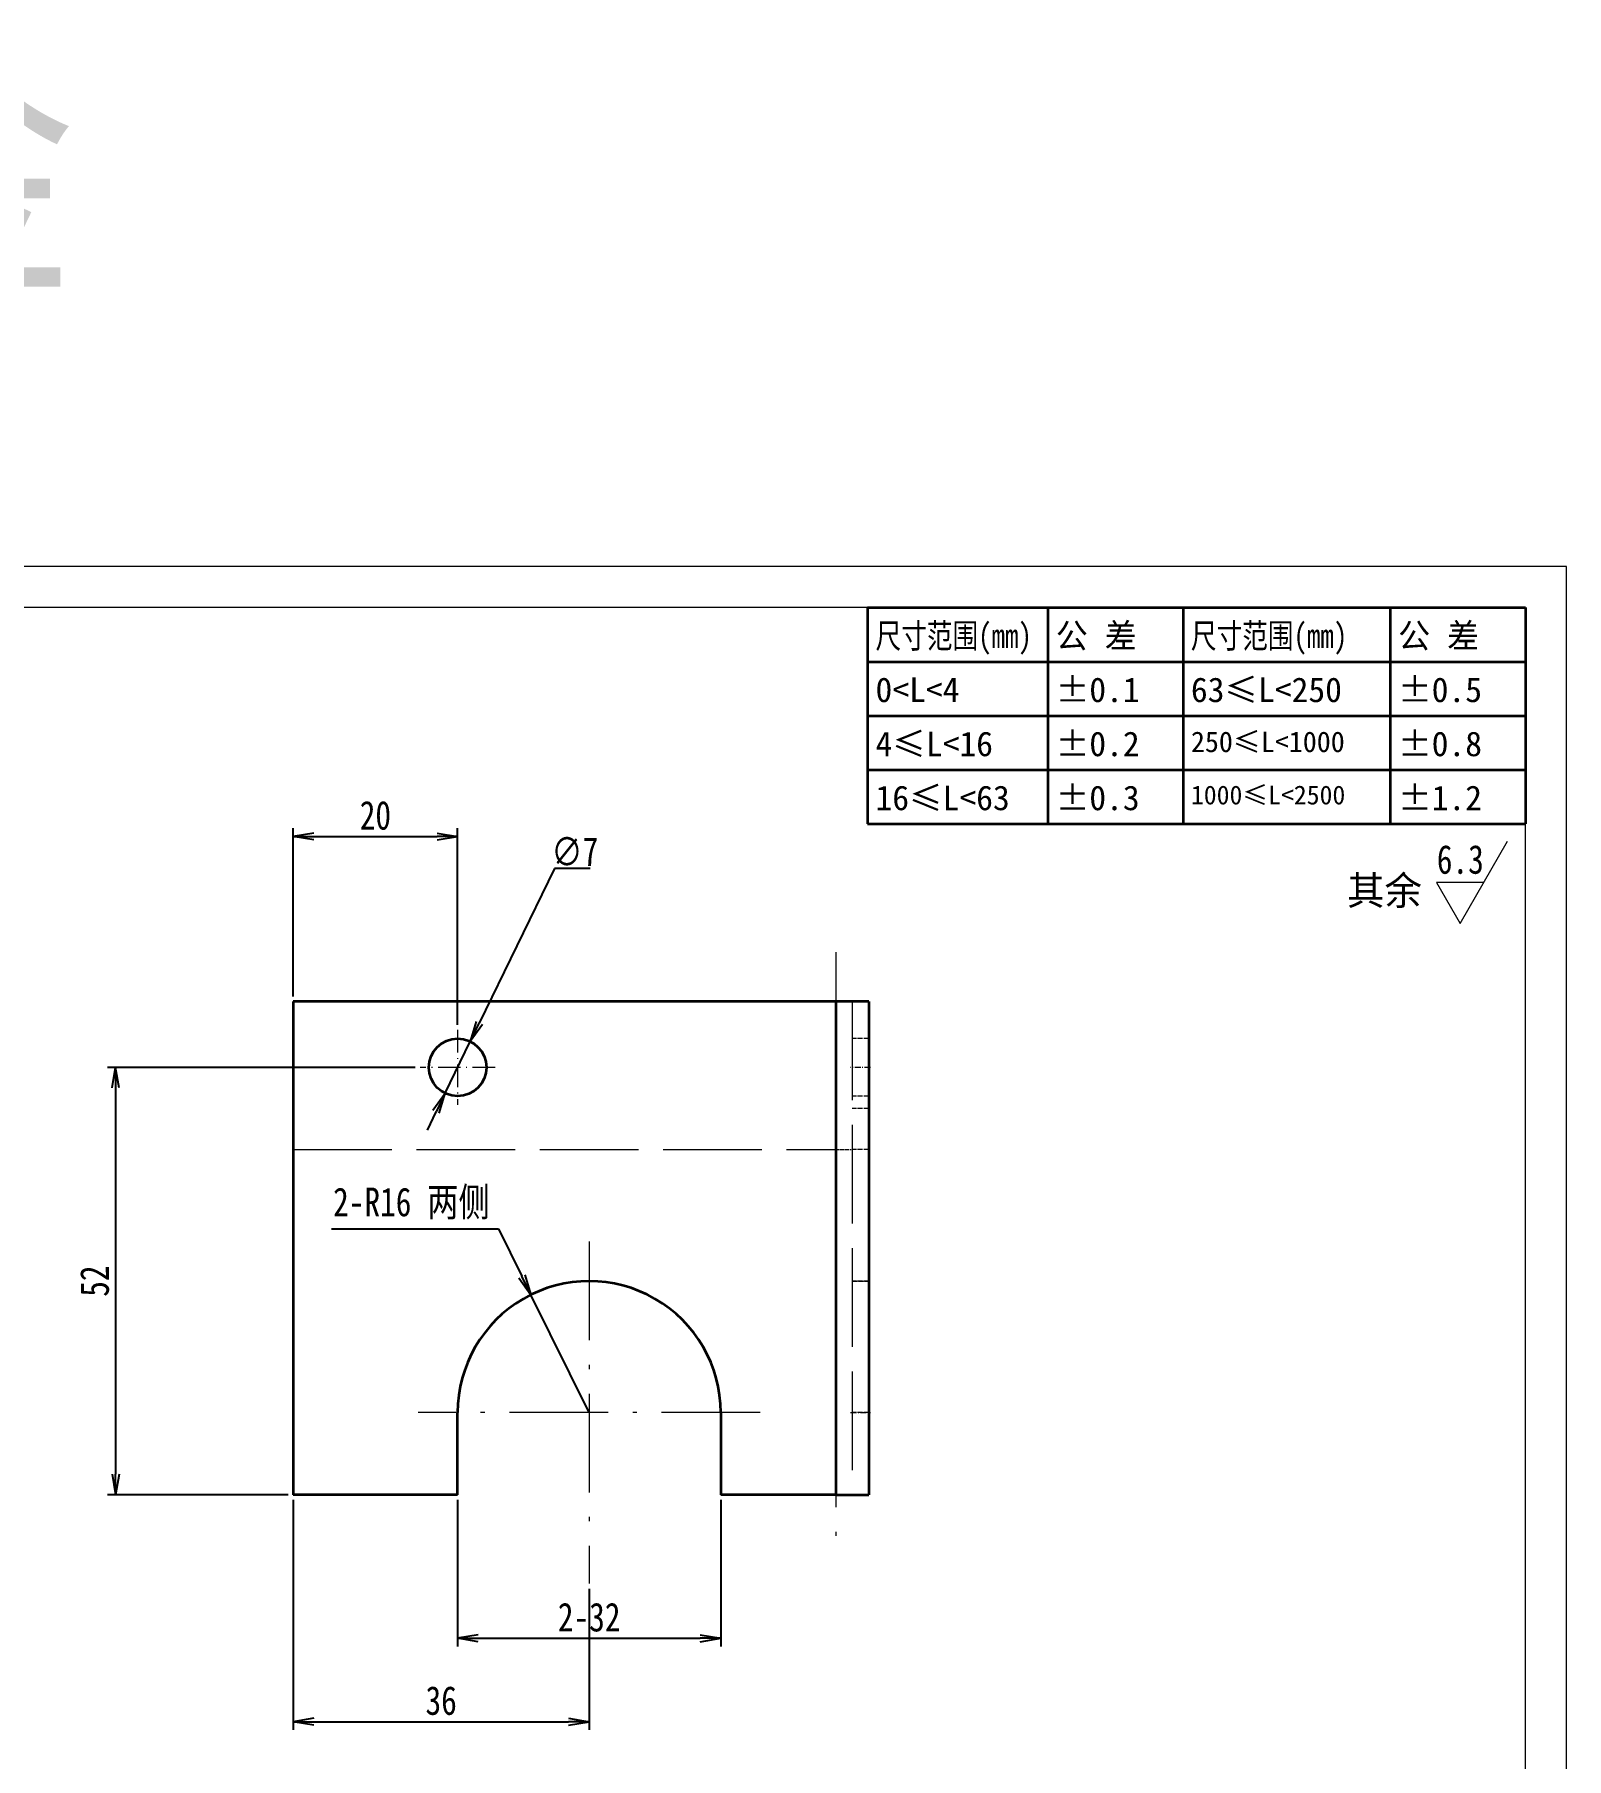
# Model space of a CAD drawing. Header units: millimetres. Extents: x -15766 to 80009, y -9701 to 15159.
# Drawn here: x -7808 to -7621.6, y 11286.1 to 11495.8 of the extents above; entities that cross this region are included whole.
import ezdxf
from ezdxf.enums import TextEntityAlignment as Align

# ---------------------------------------------------------------- set-up
doc = ezdxf.new("R2010")
doc.units = ezdxf.units.MM
for name, pattern in [('CENTER-HOKUTO_1', [16, 13, -1, 1, -1]), ('DASHDOT', [18.5, 12, -3, 0.5, -3]), ('DASHED', [15, 12, -3]), ('HIDDEN-HOKUTO_1', [2, 1, -1])]:
    doc.linetypes.add(name, pattern=pattern)
doc.layers.get('DEFPOINTS').update_dxf_attribs({"lineweight": 18})
for name, color, linetype, lineweight in [('AM_7', 2, 'CENTER-HOKUTO_1', 18), ('AM_HID', 1, 'HIDDEN-HOKUTO_1', 18), ('AM_VIS', 7, 'Continuous', 18), ('CDRAFT0', 7, 'Continuous', 18), ('DIM', 253, 'Continuous', 20), ('title_frame', 7, 'Continuous', 18), ('word_dim', 9, 'Continuous', 18), ('尺寸线层', 3, 'Continuous', 18), ('粗实线层', 7, 'Continuous', 35), ('粗实线层_1', 7, 'Continuous', 15)]:
    doc.layers.add(name, color=color, linetype=linetype, lineweight=lineweight)
doc.styles.add('DIM', font='', dxfattribs={"width": 0.8})
doc.styles.get('DIM').set_extended_font_data('NSimSun')
doc.dimstyles.new('1-1$0', dxfattribs={"dimtxt": 3.5, "dimasz": 2.5, "dimexe": 1, "dimexo": 0.625, "dimgap": 0.8, "dimtad": 1, "dimdsep": 46, "dimtxsty": 'DIM', "dimblk": 'OPEN', "dimcen": 0, "dimdle": 5, "dimclrd": 256, "dimclre": 256, "dimclrt": 3, "dimazin": 3, "dimtfac": 0.5, "dimtmove": 0, "dimatfit": 3, "dimldrblk": 'OPEN', "dimfxl": 0, "dimtolj": 1, "dimarcsym": 0})
doc.dimstyles.new('1-1$3', dxfattribs={"dimtxt": 3.5, "dimasz": 2.5, "dimexe": 1, "dimexo": 0.625, "dimgap": 0.3, "dimtad": 1, "dimtih": 1, "dimtoh": 1, "dimdsep": 46, "dimtxsty": 'DIM', "dimblk": 'OPEN', "dimcen": 0, "dimdle": 5, "dimclrd": 256, "dimclre": 256, "dimclrt": 3, "dimazin": 3, "dimtfac": 0.5, "dimtmove": 0, "dimatfit": 3, "dimldrblk": 'OPEN', "dimfxl": 0, "dimtolj": 1, "dimarcsym": 0})
doc.dimstyles.new('1-1$4', dxfattribs={"dimtxt": 3.5, "dimasz": 2.5, "dimexe": 1, "dimexo": 0.625, "dimgap": 0.8, "dimtad": 1, "dimtih": 1, "dimtoh": 1, "dimzin": 12, "dimdsep": 46, "dimtxsty": 'DIM', "dimblk": 'OPEN', "dimcen": 0, "dimdle": 5, "dimclrd": 256, "dimclre": 256, "dimclrt": 3, "dimazin": 3, "dimtfac": 0.5, "dimtmove": 0, "dimatfit": 3, "dimldrblk": 'OPEN', "dimfxl": 0, "dimtolj": 1, "dimarcsym": 0})

# ---------------------------------------------------------------- blocks, each defined once
blk = doc.blocks.new('*X3')
at = {"layer": 'CDRAFT0'}
for p, q in [((420, 297), (0, 297)), ((420, 0), (420, 297))]:
    blk.add_line(p, q, dxfattribs=at)
at = {"layer": '粗实线层_1'}
for p, q in [((415, 292), (25, 292)), ((415, 5), (415, 292))]:
    blk.add_line(p, q, dxfattribs=at)
blk = doc.blocks.new('自由公差_1')
at = {"layer": '粗实线层'}
for p, q in [((-80, 0), (0, 0)), ((-80, 0), (-80, -26.3)), ((-58.08, 0), (-58.08, -26.3)), ((-41.64, 0), (-41.64, -26.3)), ((-16.44, 0), (-16.44, -26.3)), ((0, 0), (0, -26.3)), ((-80, -6.58), (0, -6.58)), ((-80, -13.15), (0, -13.15)), ((-80, -19.73), (0, -19.73)), ((-80, -26.3), (0, -26.3))]:
    blk.add_line(p, q, dxfattribs=at)
at = {"layer": '尺寸线层', "linetype": 'Continuous', "attachment_point": 1, "line_spacing_factor": 0.9}
for s, insert, char_height, width in [('{\\W0.8;尺寸范围(mm)}', (-79.04, -1.92), 3, 22.6032), ('公 差', (-57.12, -1.92), 3, 22.6032), ('{\\W0.8;尺寸范围(mm)}', (-40.68, -1.92), 3, 22.6032), ('公 差', (-15.48, -1.92), 3, 22.6032), ('%%P0.1', (-57.12, -8.49), 3, 12.7119), ('63≤L<250', (-40.68, -8.49), 3, 22.6032), ('%%P0.5', (-15.48, -8.49), 3, 12.5771), ('0<L<4', (-79.04, -8.49), 3, 22.6032), ('4≤L<16', (-79.04, -15.07), 3, 22.6032), ('%%P0.2', (-57.12, -15.07), 3, 12.4769), ('250≤L<1000', (-40.68, -15.07), 2.5, 22.6032), ('%%P0.8', (-15.48, -15.07), 3, 13.0759), ('16≤L<63', (-79.04, -21.64), 3, 22.6032), ('%%P0.3', (-57.12, -21.64), 3, 12.7119), ('1000≤L<2500', (-40.68, -21.64), 2.3, 22.6032), ('%%P1.2', (-15.48, -21.64), 3, 12.8764)]:
    blk.add_mtext(s, dxfattribs=dict(at, insert=insert, char_height=char_height, width=width))
blk = doc.blocks.new('_OPEN')
at = {"color": 0, "linetype": 'ByBlock', "lineweight": -2}
for p, q in [((-1, 0.166667), (0, 0)), ((-1, -0.166667), (0, 0)), ((0, 0), (-1, 0))]:
    blk.add_line(p, q, dxfattribs=at)
blk = doc.blocks.new('*D488')
at = {"layer": 'DEFPOINTS', "color": 0, "transparency": 16777216}
for p in [(-7756.49, 11398.27), (-7776.49, 11378.17), (-7756.49, 11374.72)]:
    blk.add_point(p, dxfattribs=at)
at = {"layer": 'DIM', "linetype": 'Continuous', "lineweight": -2, "transparency": 16777216}
for p, q in [((-7776.49, 11378.8), (-7776.49, 11399.27)), ((-7773.99, 11398.27), (-7758.99, 11398.27)), ((-7756.49, 11375.35), (-7756.49, 11399.27))]:
    blk.add_line(p, q, dxfattribs=at)
at = {"layer": 'DIM', "lineweight": -2, "transparency": 16777216, "xscale": 2.5, "yscale": 2.5, "zscale": 2.5, "rotation": 180}
blk.add_blockref('_OPEN', (-7776.49, 11398.27), dxfattribs=at)
at = {"layer": 'DIM', "lineweight": -2, "transparency": 16777216, "xscale": 2.5, "yscale": 2.5, "zscale": 2.5}
blk.add_blockref('_OPEN', (-7756.49, 11398.27), dxfattribs=at)
at = {"layer": 'DIM', "color": 3, "transparency": 16777216, "insert": (-7766.49, 11400.82), "char_height": 3.5, "attachment_point": 5, "style": 'DIM'}
blk.add_mtext('\\A1;20', dxfattribs=at)
blk = doc.blocks.new('*D489')
at = {"layer": 'DEFPOINTS', "color": 0, "transparency": 16777216}
for p in [(-7761.04, 11370.17), (-7798.08, 11318.17), (-7776.49, 11318.17)]:
    blk.add_point(p, dxfattribs=at)
at = {"layer": 'DIM', "linetype": 'Continuous', "lineweight": -2, "transparency": 16777216}
for p, q in [((-7761.66, 11370.17), (-7799.08, 11370.17)), ((-7798.08, 11367.67), (-7798.08, 11320.67)), ((-7777.11, 11318.17), (-7799.08, 11318.17))]:
    blk.add_line(p, q, dxfattribs=at)
at = {"layer": 'DIM', "lineweight": -2, "transparency": 16777216, "xscale": 2.5, "yscale": 2.5, "zscale": 2.5}
for p, rotation in [((-7798.08, 11370.17), 90), ((-7798.08, 11318.17), 270)]:
    blk.add_blockref('_OPEN', p, dxfattribs=dict(at, rotation=rotation))
at = {"layer": 'DIM', "color": 3, "transparency": 16777216, "insert": (-7800.63, 11344.17), "char_height": 3.5, "attachment_point": 5, "rotation": 90, "style": 'DIM'}
blk.add_mtext('\\A1;52', dxfattribs=at)
blk = doc.blocks.new('*D491')
at = {"layer": 'DEFPOINTS', "color": 0, "transparency": 16777216}
for p in [(-7754.95, 11373.32), (-7758.02, 11367.03)]:
    blk.add_point(p, dxfattribs=at)
at = {"layer": 'DIM', "linetype": 'Continuous', "lineweight": -2, "transparency": 16777216}
for p, q in [((-7744.69, 11394.37), (-7753.86, 11375.57)), ((-7740.38, 11394.37), (-7744.69, 11394.37)), ((-7758.02, 11367.03), (-7754.95, 11373.32)), ((-7759.12, 11364.78), (-7760.21, 11362.53))]:
    blk.add_line(p, q, dxfattribs=at)
at = {"layer": 'DIM', "lineweight": -2, "transparency": 16777216, "xscale": 2.5, "yscale": 2.5, "zscale": 2.5}
for p, rotation in [((-7754.95, 11373.32), 244.0095024834758), ((-7758.02, 11367.03), 64.00950248347586)]:
    blk.add_blockref('_OPEN', p, dxfattribs=dict(at, rotation=rotation))
at = {"layer": 'DIM', "color": 3, "transparency": 16777216, "insert": (-7742.24, 11396.42), "char_height": 3.5, "attachment_point": 5, "style": 'DIM'}
blk.add_mtext('\\A1;∅7', dxfattribs=at)
blk = doc.blocks.new('*D492')
at = {"layer": 'DEFPOINTS', "color": 0, "transparency": 16777216}
for p in [(-7776.49, 11318.17), (-7740.49, 11307.37), (-7740.49, 11290.57)]:
    blk.add_point(p, dxfattribs=at)
at = {"layer": 'DIM', "linetype": 'Continuous', "lineweight": -2, "transparency": 16777216}
for p, q in [((-7776.49, 11317.55), (-7776.49, 11289.57)), ((-7740.49, 11306.75), (-7740.49, 11289.57)), ((-7773.99, 11290.57), (-7742.99, 11290.57))]:
    blk.add_line(p, q, dxfattribs=at)
at = {"layer": 'DIM', "lineweight": -2, "transparency": 16777216, "xscale": 2.5, "yscale": 2.5, "zscale": 2.5, "rotation": 180}
blk.add_blockref('_OPEN', (-7776.49, 11290.57), dxfattribs=at)
at = {"layer": 'DIM', "lineweight": -2, "transparency": 16777216, "xscale": 2.5, "yscale": 2.5, "zscale": 2.5}
blk.add_blockref('_OPEN', (-7740.49, 11290.57), dxfattribs=at)
at = {"layer": 'DIM', "color": 3, "transparency": 16777216, "insert": (-7758.49, 11293.12), "char_height": 3.5, "attachment_point": 5, "style": 'DIM'}
blk.add_mtext('\\A1;36', dxfattribs=at)
blk = doc.blocks.new('*D493')
at = {"layer": 'DEFPOINTS', "color": 0, "transparency": 16777216}
for p in [(-7756.49, 11318.17), (-7724.49, 11318.17), (-7724.49, 11300.72)]:
    blk.add_point(p, dxfattribs=at)
at = {"layer": 'DIM', "linetype": 'Continuous', "lineweight": -2, "transparency": 16777216}
for p, q in [((-7756.49, 11317.55), (-7756.49, 11299.72)), ((-7724.49, 11317.55), (-7724.49, 11299.72)), ((-7753.99, 11300.72), (-7726.99, 11300.72))]:
    blk.add_line(p, q, dxfattribs=at)
at = {"layer": 'DIM', "lineweight": -2, "transparency": 16777216, "xscale": 2.5, "yscale": 2.5, "zscale": 2.5, "rotation": 180}
blk.add_blockref('_OPEN', (-7756.49, 11300.72), dxfattribs=at)
at = {"layer": 'DIM', "lineweight": -2, "transparency": 16777216, "xscale": 2.5, "yscale": 2.5, "zscale": 2.5}
blk.add_blockref('_OPEN', (-7724.49, 11300.72), dxfattribs=at)
at = {"layer": 'DIM', "color": 3, "transparency": 16777216, "insert": (-7740.49, 11303.27), "char_height": 3.5, "attachment_point": 5, "style": 'DIM'}
blk.add_mtext('\\A1;2-32', dxfattribs=at)
blk = doc.blocks.new('*D494')
at = {"layer": 'DEFPOINTS', "color": 0, "transparency": 16777216}
for p in [(-7747.57, 11342.52), (-7740.49, 11328.17)]:
    blk.add_point(p, dxfattribs=at)
at = {"layer": 'DIM', "linetype": 'Continuous', "lineweight": -2, "transparency": 16777216}
for p, q in [((-7771.81, 11350.54), (-7751.53, 11350.54)), ((-7751.53, 11350.54), (-7748.68, 11344.76)), ((-7740.49, 11328.17), (-7747.57, 11342.52))]:
    blk.add_line(p, q, dxfattribs=at)
at = {"layer": 'DIM', "lineweight": -2, "transparency": 16777216, "xscale": 2.5, "yscale": 2.5, "zscale": 2.5, "rotation": 296.2729187245329}
blk.add_blockref('_OPEN', (-7747.57, 11342.52), dxfattribs=at)
at = {"layer": 'DIM', "color": 3, "transparency": 16777216, "insert": (-7762.1, 11353.61), "char_height": 3.5, "attachment_point": 5, "style": 'DIM'}
blk.add_mtext('\\A1;2-R16 两侧', dxfattribs=at)

msp = doc.modelspace()

# ---------------------------------------------------------------- linework, layer by layer
at = {"layer": 'AM_7', "linetype": 'DASHDOT', "lineweight": 13}
for p, q in [((-7710.48671, 11384.17226), (-7710.48671, 11312.17165)), ((-7740.48671, 11348.97219), (-7740.48671, 11307.37221)), ((-7719.68691, 11328.1722), (-7761.28652, 11328.1722))]:
    msp.add_line(p, q, dxfattribs=at)
at = {"layer": 'AM_7', "linetype": 'DASHDOT', "lineweight": 13, "ltscale": 0.227499}
msp.add_line((-7756.48671, 11374.72219), (-7756.48671, 11365.62221), dxfattribs=at)
at = {"layer": 'AM_7', "linetype": 'DASHDOT', "lineweight": 13, "ltscale": 0.22749}
msp.add_line((-7751.93691, 11370.1722), (-7761.03652, 11370.1722), dxfattribs=at)
at = {"layer": 'AM_7', "linetype": 'DASHDOT', "lineweight": 13, "ltscale": 0.06001}
for p, q in [((-7706.28652, 11370.1722), (-7708.68691, 11370.1722)), ((-7708.68691, 11328.1722), (-7706.28652, 11328.1722))]:
    msp.add_line(p, q, dxfattribs=at)
at = {"layer": 'AM_HID', "linetype": 'DASHED', "lineweight": 13}
for p, q in [((-7710.48671, 11378.1722), (-7710.48671, 11318.1722)), ((-7708.48671, 11378.1722), (-7708.48671, 11318.1722)), ((-7776.48671, 11360.1722), (-7710.48671, 11360.1722)), ((-7710.48671, 11360.1722), (-7710.48671, 11318.1722)), ((-7710.48671, 11360.1722), (-7710.48671, 11318.1722))]:
    msp.add_line(p, q, dxfattribs=at)
at = {"layer": 'AM_HID', "linetype": 'DASHED', "lineweight": 13, "ltscale": 0.05}
for p, q in [((-7706.48671, 11373.6722), (-7708.48671, 11373.6722)), ((-7706.48671, 11366.6722), (-7708.48671, 11366.6722)), ((-7706.48671, 11365.1722), (-7708.48671, 11365.1722)), ((-7706.48671, 11360.1722), (-7708.48671, 11360.1722)), ((-7708.48671, 11344.1722), (-7706.48671, 11344.1722)), ((-7706.48671, 11344.1722), (-7708.48671, 11344.1722)), ((-7706.48671, 11328.1722), (-7708.48671, 11328.1722)), ((-7706.48671, 11328.1722), (-7708.48671, 11328.1722)), ((-7706.48671, 11328.1722), (-7708.48671, 11328.1722)), ((-7706.48671, 11328.1722), (-7708.48671, 11328.1722))]:
    msp.add_line(p, q, dxfattribs=at)
at = {"layer": 'AM_HID', "linetype": 'DASHED', "lineweight": 13, "ltscale": 0.035352}
msp.add_line((-7710.48671, 11360.1722), (-7709.07265, 11360.1722), dxfattribs=at)
at = {"layer": 'AM_HID', "linetype": 'DASHED', "lineweight": 13, "ltscale": 0.014648}
msp.add_line((-7709.07265, 11360.1722), (-7708.48671, 11360.1722), dxfattribs=at)
at = {"layer": 'AM_VIS', "lineweight": 35}
for p, q in [((-7710.48671, 11378.1722), (-7776.48671, 11378.1722)), ((-7776.48671, 11378.1722), (-7776.48671, 11318.1722)), ((-7710.48671, 11378.1722), (-7710.48671, 11318.1722)), ((-7706.48671, 11378.1722), (-7706.48671, 11318.1722)), ((-7756.48671, 11318.1722), (-7776.48671, 11318.1722))]:
    msp.add_line(p, q, dxfattribs=at)
at = {"layer": 'AM_VIS', "lineweight": 35, "ltscale": 0.1}
for p, q in [((-7706.48671, 11378.1722), (-7710.48671, 11378.1722)), ((-7710.48671, 11318.1722), (-7706.48671, 11318.1722))]:
    msp.add_line(p, q, dxfattribs=at)
at = {"layer": 'AM_VIS', "lineweight": 35, "ltscale": 0.25}
for p, q in [((-7756.48671, 11318.1722), (-7756.48671, 11328.1722)), ((-7724.48671, 11328.1722), (-7724.48671, 11318.1722))]:
    msp.add_line(p, q, dxfattribs=at)
at = {"layer": 'AM_VIS', "lineweight": 35, "ltscale": 0.35}
msp.add_line((-7710.48671, 11318.1722), (-7724.48671, 11318.1722), dxfattribs=at)
at = {"layer": 'AM_VIS', "lineweight": 35}
msp.add_circle((-7756.48671, 11370.1722), 3.5, dxfattribs=at)
msp.add_arc((-7740.48671, 11328.1722), 16, 0, 180.000005, dxfattribs=at)
at = {"layer": 'DIM'}
for p, q in [((-7634.56779, 11387.67681), (-7628.79429, 11397.67681)), ((-7631.68104, 11392.67681), (-7637.45454, 11392.67681)), ((-7637.45454, 11392.67681), (-7634.56779, 11387.67681))]:
    msp.add_line(p, q, dxfattribs=at)

# ---------------------------------------------------------------- block references
at = {"layer": 'title_frame'}
for name, p in [('*X3', (-8041.62291, 11134.10436)), ('自由公差_1', (-7626.62291, 11426.10436))]:
    msp.add_blockref(name, p, dxfattribs=at)

# ---------------------------------------------------------------- texts
at = {"layer": 'DIM', "insert": (-7857.55706, 11491.88711), "char_height": 25, "width": 104.980501, "attachment_point": 1, "style": 'DIM'}
msp.add_mtext('{\\C3;钣金}', dxfattribs=at)
at = {"layer": 'DIM', "color": 2, "style": 'DIM', "width": 0.8}
msp.add_attdef('6.3', text='0.0', height=3.5, dxfattribs=at).set_placement((-7631.68104, 11392.67681), align=Align.BOTTOM_RIGHT)
at = {"layer": 'word_dim', "linetype": 'Continuous', "insert": (-7648.30775, 11393.44267), "char_height": 3.5, "width": 10.860604, "attachment_point": 1}
msp.add_mtext('{\\C3;其余}', dxfattribs=at)

# ---------------------------------------------------------------- dimensions: what is measured, and where the dimension line sits
at = {"layer": 'DIM'}
for base, p1, p2, picture, middle in [((-7756.48671, 11398.26787), (-7776.48671, 11378.1722), (-7756.48671, 11374.72219), '*D488', (-7766.48671, 11400.81787)), ((-7740.48671, 11290.57205), (-7776.48671, 11318.1722), (-7740.48671, 11307.37221), '*D492', (-7758.48671, 11293.12205))]:
    dim = msp.add_linear_dim(base=base, p1=p1, p2=p2, dimstyle='1-1$0', dxfattribs=at)
    dim.commit()
    dim.dimension.update_dxf_attribs({"geometry": picture, "text_midpoint": middle})
dim = msp.add_diameter_dim_2p(p1=(-7758.02049, 11367.02616), p2=(-7754.95293, 11373.31823), dimstyle='1-1$3', dxfattribs=at)
dim.commit()
dim.dimension.update_dxf_attribs({"geometry": '*D491', "text_midpoint": (-7742.23676, 11394.37491), "dimtype": 163})
dim = msp.add_linear_dim(base=(-7798.08137, 11318.1722), p1=(-7761.03652, 11370.1722), p2=(-7776.48671, 11318.1722), angle=90, dimstyle='1-1$0', dxfattribs=at)
dim.commit()
dim.dimension.update_dxf_attribs({"geometry": '*D489', "text_midpoint": (-7800.63137, 11344.1722)})
dim = msp.add_radius_dim(center=(-7740.48671, 11328.1722), mpoint=(-7747.56907, 11342.51933), text='2-<> 两侧', dimstyle='1-1$4', dxfattribs=at)
dim.commit()
dim.dimension.update_dxf_attribs({"geometry": '*D494', "text_midpoint": (-7762.09614, 11350.53799), "dimtype": 164})
dim = msp.add_linear_dim(base=(-7724.48671, 11300.72038), p1=(-7756.48671, 11318.1722), p2=(-7724.48671, 11318.1722), text='2-<>', dimstyle='1-1$0', dxfattribs=at)
dim.commit()
dim.dimension.update_dxf_attribs({"geometry": '*D493', "text_midpoint": (-7740.48671, 11303.27038)})

doc.saveas('drawing.dxf')
